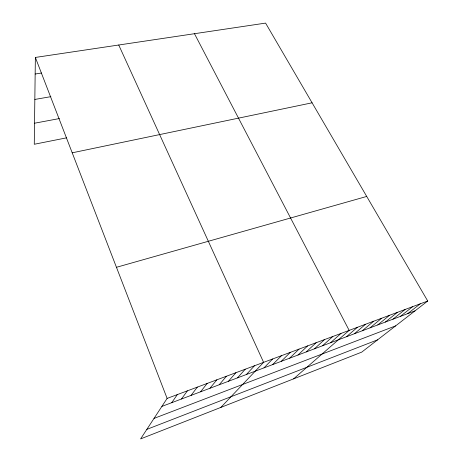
<?xml version="1.0" encoding="UTF-8"?>
<svg xmlns="http://www.w3.org/2000/svg" width="462" height="462" viewBox="0 0 462 462"><rect width="100%" height="100%" fill="white"/><g stroke="black" fill="none" stroke-linecap="round" stroke-linejoin="round"><path stroke-width="0.69" d="M427.731 301.022L167.117 398.406L140.604 438.9L361.734 352.125L427.731 301.022L265.586 23.1L35.36 57.444L34.269 144.265L66.551 137.843M171.731 402.685L177.321 394.594M181.462 399.012L187.393 390.835M191.072 395.385L197.338 387.116M200.572 391.799L207.161 383.443M209.956 388.259L216.857 379.822M219.231 384.759L226.438 376.241M228.39 381.3L235.903 372.707M237.445 377.881L245.253 369.213M246.396 374.503L254.487 365.76M220.859 407.409L263.611 362.352L118.734 45.005M263.987 367.868L272.626 358.98M272.632 364.605L281.531 355.653M281.179 361.376L290.338 352.362M289.628 358.189L299.035 349.11M297.984 355.035L307.634 345.899M306.242 351.917L316.135 342.723M314.414 348.833L324.532 339.582M322.493 345.784L332.836 336.48M330.48 342.769L341.048 333.414M293.595 378.863L349.168 330.382L194.473 33.709M346.431 336.746L357.432 327.292M354.394 333.743L365.604 324.237M362.266 330.775L373.683 321.217M370.056 327.835L381.67 318.231M377.754 324.925L389.564 315.286M385.372 322.054L397.366 312.364M392.908 319.207L405.087 309.482M400.358 316.395L412.722 306.629M407.732 313.611L420.27 303.811M146.829 429.383L377.621 339.824M154.019 418.41L395.651 325.866M161.879 406.404L415.026 310.862M116.453 267.302L366.718 196.442M72.216 152.812L312.087 102.807M34.535 123.215L59.431 118.561M34.835 99.44L50.872 96.656M35.152 74.03L41.493 73.025M35.36 57.444L167.117 398.406"/></g></svg>
